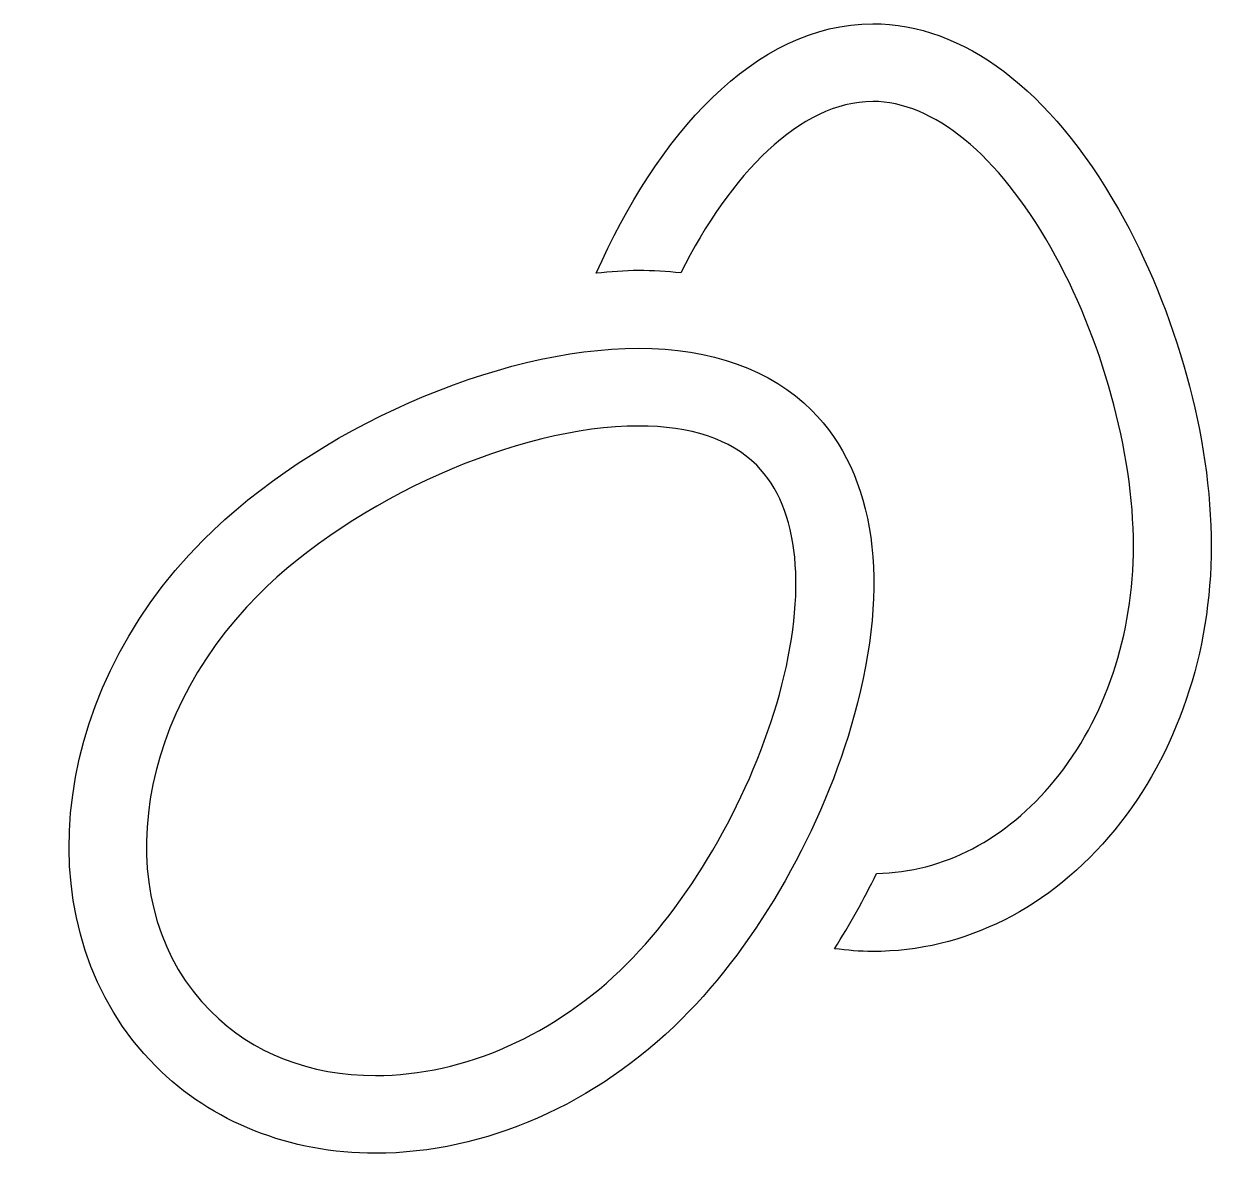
# Model space of a CAD drawing. Header units: centimetres. Extents: x -7 to 6.5, y -6.4 to 6.4.
import ezdxf

# ---------------------------------------------------------------- set-up
doc = ezdxf.new("R2010")
doc.units = ezdxf.units.CM
doc.header["$MEASUREMENT"] = 0
doc.layers.add('Layer 1', color=7, linetype='Continuous')

msp = doc.modelspace()

# ---------------------------------------------------------------- linework, layer by layer
at = {"layer": 'Layer 1'}
for points, knots in [([(5.46129, 4.33192), (4.68622, 5.69696), (3.68988, 6.44861), (2.65578, 6.44861), (2.65578, 6.44861), (1.30442, 6.44861), (0.18121, 5.15324), (-0.50065, 3.59989), (-0.50065, 3.59989), (-0.33886, 3.61386), (-0.17572, 3.63098), (-0.01948, 3.63098), (-0.01948, 3.63098), (0.14599, 3.63098), (0.3058, 3.62024), (0.4628, 3.60439), (0.4628, 3.60439), (1.0256, 4.72244), (1.82654, 5.56085), (2.65601, 5.56085), (2.65601, 5.56085), (3.34652, 5.56085), (4.08783, 4.9531), (4.68947, 3.89345), (4.68947, 3.89345), (5.27184, 2.86761), (5.63364, 1.56215), (5.63364, 0.48649), (5.63364, 0.48649), (5.63364, -0.52983), (5.31349, -1.48175), (4.73175, -2.19353), (4.73175, -2.19353), (4.182, -2.86618), (3.46196, -3.24004), (2.70012, -3.25419), (2.70012, -3.25419), (2.55508, -3.55063), (2.39267, -3.83693), (2.22001, -4.11316), (2.22001, -4.11316), (2.36331, -4.1325), (2.50833, -4.14462), (2.65583, -4.14462), (2.65583, -4.14462), (3.70549, -4.14462), (4.68693, -3.65112), (5.41909, -2.75529), (5.41909, -2.75529), (6.12997, -1.88531), (6.52166, -0.73398), (6.52145, 0.48649), (6.52145, 0.48649), (6.52158, 1.72516), (6.12516, 3.16283), (5.46129, 4.33192)], [0, 0, 0, 0, 0.06666667, 0.06666667, 0.06666667, 0.06666667, 0.13333333, 0.13333333, 0.13333333, 0.13333333, 0.2, 0.2, 0.2, 0.2, 0.26666667, 0.26666667, 0.26666667, 0.26666667, 0.33333333, 0.33333333, 0.33333333, 0.33333333, 0.4, 0.4, 0.4, 0.4, 0.46666667, 0.46666667, 0.46666667, 0.46666667, 0.53333333, 0.53333333, 0.53333333, 0.53333333, 0.6, 0.6, 0.6, 0.6, 0.66666667, 0.66666667, 0.66666667, 0.66666667, 0.73333333, 0.73333333, 0.73333333, 0.73333333, 0.8, 0.8, 0.8, 0.8, 0.86666667, 0.86666667, 0.86666667, 0.86666667, 1, 1, 1, 1]), ([(1.95831, 2.03491), (1.4951, 2.49827), (0.81108, 2.7432), (-0.01948, 2.7432), (-0.01948, 2.7432), (-1.63092, 2.7432), (-3.72164, 1.82184), (-4.99111, 0.55237), (-4.99111, 0.55237), (-6.79676, -1.25333), (-7.03951, -3.94825), (-5.53232, -5.45547), (-5.53232, -5.45547), (-4.89205, -6.09597), (-4.00038, -6.44864), (-3.02158, -6.44864), (-3.02158, -6.44864), (-1.77399, -6.44864), (-0.49933, -5.88942), (0.47558, -4.91429), (0.47558, -4.91429), (1.35162, -4.03844), (2.0879, -2.74166), (2.44532, -1.44573), (2.44532, -1.44573), (2.86255, 0.06752), (2.6896, 1.3036), (1.95831, 2.03491)], [0, 0, 0, 0, 0.125, 0.125, 0.125, 0.125, 0.25, 0.25, 0.25, 0.25, 0.375, 0.375, 0.375, 0.375, 0.5, 0.5, 0.5, 0.5, 0.625, 0.625, 0.625, 0.625, 0.75, 0.75, 0.75, 0.75, 1, 1, 1, 1]), ([(1.58938, -1.20973), (1.27577, -2.34696), (0.60844, -3.52605), (-0.15211, -4.28657), (-0.15211, -4.28657), (-0.96184, -5.09635), (-2.00766, -5.56086), (-3.02157, -5.56086), (-3.02157, -5.56086), (-3.77389, -5.56086), (-4.42497, -5.30749), (-4.90458, -4.82781), (-4.90458, -4.82781), (-6.0657, -3.66674), (-5.82271, -1.53483), (-4.36337, -0.07528), (-4.36337, -0.07528), (-3.26276, 1.02531), (-1.39533, 1.85546), (-0.01944, 1.85546), (-0.01944, 1.85546), (0.57902, 1.85546), (1.03328, 1.70459), (1.33065, 1.40723), (1.33065, 1.40723), (1.81893, 0.91887), (1.9132, -0.03498), (1.58938, -1.20973)], [0, 0, 0, 0, 0.125, 0.125, 0.125, 0.125, 0.25, 0.25, 0.25, 0.25, 0.375, 0.375, 0.375, 0.375, 0.5, 0.5, 0.5, 0.5, 0.625, 0.625, 0.625, 0.625, 0.75, 0.75, 0.75, 0.75, 1, 1, 1, 1])]:
    msp.add_open_spline(points, degree=3, knots=knots, dxfattribs=at)

doc.saveas('drawing.dxf')
